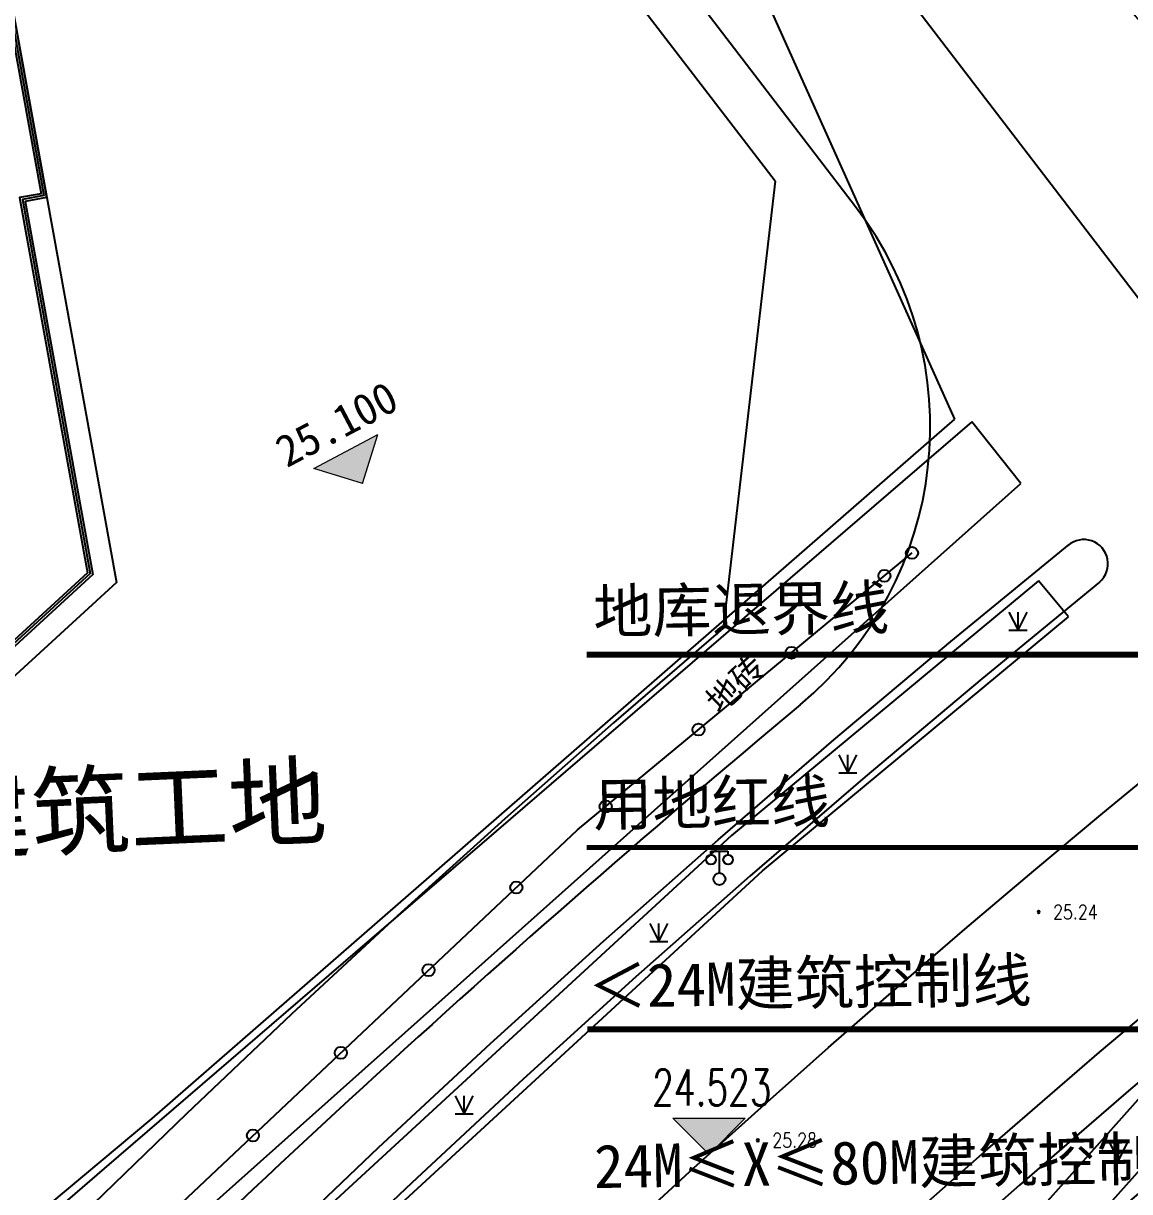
# Model space of a CAD drawing. Extents: x 39519617 to 39520126, y 3727912 to 3728254.
# Drawn here: x 39519758.4 to 39519804.27, y 3728074.77 to 3728123.2 of the extents above; entities that cross this region are included whole.
import ezdxf
from ezdxf.enums import TextEntityAlignment as Align
from ezdxf.xclip import XClip

# ---------------------------------------------------------------- set-up
doc = ezdxf.new("R2010")
doc.units = 0
doc.header["$LTSCALE"] = 1000
doc.header["$MEASUREMENT"] = 0
doc.header["$XCLIPFRAME"] = 2
for name, pattern in [('ACAD_ISO04W100', [30, 24, -3, 0, -3]), ('DASH', [0.35, 0.25, -0.1]), ('DASHED', [0.75, 0.5, -0.25]), ('X6', [2, 1, -1])]:
    doc.linetypes.add(name, pattern=pattern)
doc.layers.add('0-消防道路', color=1, linetype='DASH', lineweight=20)
doc.layers.add('DIM_ELEV', color=3, linetype='Continuous', lineweight=0)
for name, color, linetype in [('_0DL-道路（外边）', 4, 'Continuous'), ('ASSIST', 7, 'Continuous'), ('HS-A-人防布点', 1, 'Continuous'), ('PUB_TEXT', 7, 'Continuous'), ('RD-中线', 14, 'Continuous'), ('RD-侧石线', 5, 'Continuous'), ('RD-红线', 7, 'Continuous'), ('RD-绿线', 3, 'Continuous'), ('temp', 6, 'Continuous'), ('周边建筑', 7, 'Continuous'), ('周边道路', 7, 'Continuous'), ('图则-建筑退让线', 1, 'DASHED'), ('环境-TEXT', 33, 'Continuous'), ('金属', 26, 'Continuous')]:
    doc.layers.add(name, color=color, linetype=linetype)
doc.styles.add('-黑体', font='', dxfattribs={"width": 0.8})
doc.styles.add('_TCH_DIM', font='SIMPLEX', dxfattribs={"bigfont": 'GBCBIG'})
doc.styles.add('HZ', font='rs.shx', dxfattribs={"width": 0.8, "bigfont": 'hztxt.shx'})
doc.styles.add('宋体', font='')
doc.styles.add('黑体', font='')
doc.styles.get('-黑体').set_extended_font_data('SimHei')
doc.styles.get('宋体').set_extended_font_data('SimSun')
doc.styles.get('黑体').set_extended_font_data('SimHei')
doc.linetypes.add('1161', pattern='A,0,[149,AAA.SHX,S=0.15,R=0,X=0,Y=0],-1.6', length=1.6)
doc.linetypes.add('444', pattern='A,4.5,[145,AAA.SHX,S=1,R=0,X=0,Y=1],4.5,-0.5,[146,AAA.SHX,S=1,R=0,X=0,Y=0],-0.5', length=10)

# ---------------------------------------------------------------- blocks, each defined once
blk = doc.blocks.new('用地路网图')
at = {"layer": 'RD-中线', "color": 252, "linetype": 'ACAD_ISO04W100', "ltscale": 4, "flags": 128}
for points in [[(2069.37791056931, 1829.497543207835), (2130.38396268338, 1943.023520648945, -0.2461048066375835), (2514.707300305367, 2203.186082044151), (4875.050427228212, 2469.756065326277)], [(2264.040218949318, 2098.373200210743), (2239.385557711124, 2130.566617538687, -0.1361048737110098), (2209.422200113535, 2204.934997743927), (2193.685349650681, 2344.276893557049)]]:
    blk.add_lwpolyline(points, format="xyb", dxfattribs=at)
at = {"layer": 'RD-侧石线', "ltscale": 2}
blk.add_line((2241.432894565165, 2116.380341507494), (2233.828066833317, 2126.310528362636), dxfattribs=at)
blk.add_lwpolyline([(2456.707872956991, 2202.693856647704, 0.0986574185235195), (2273.073336072266, 2121.734475987498, -0.402069624716046), (2252.54787632823, 2124.892519860528), (2244.943048596382, 2134.822706715669, -0.1361048737113439), (2216.37798101455, 2205.720562510658), (2202.874159835279, 2325.290107192472, -0.4009691391590694), (2215.420874886215, 2341.7868777439, -0.0324929750101019), (2447.339560881257, 2363.400735468604, 0.0324929750101019)], format="xyb", dxfattribs=at)
at = {"layer": 'RD-侧石线', "ltscale": 2, "flags": 128}
blk.add_lwpolyline([(2098.816822163761, 1856.816959091928), (2141.835275456309, 1936.869868421461, -0.2461048066375833), (2516.166206307709, 2190.268203220796), (2931.026640474796, 2237.121280530002)], format="xyb", dxfattribs=at)
at = {"layer": 'RD-侧石线', "ltscale": 2}
for centre, radius, start, end in [((2229.523985527456, 2107.260150416754), 15.00000000026412, 309.8317044391576, 37.44594951867379), ((2568.046588681638, 1701.409565742128), 513.4999999307721, 129.8317044391576, 135.3825155714808)]:
    blk.add_arc(centre, radius, start, end, dxfattribs=at)
at = {"layer": 'RD-红线', "ltscale": 2, "flags": 128}
for points in [[(2238.094204165041, 2117.450512097683), (2232.240212291479, 2125.094502882566, -0.1361048737110077), (2200.479053236544, 2203.92498589959), (2187.383443593979, 2319.880022686906)], [(2102.879506394267, 1858.039496141486), (2144.477886095643, 1935.449794830754, -0.2461048066375833), (2516.502876922488, 2187.287154261488), (2929.416053943336, 2233.920314263552)], [(2238.094204165041, 2117.450512097683), (2235.936894781888, 2098.912963926792, 0.0931260254076423), (2116.290039263666, 1950.59724646667), (2074.69165956229, 1873.186947777402)]]:
    blk.add_lwpolyline(points, format="xyb", dxfattribs=at)
at = {"layer": 'RD-绿线', "ltscale": 4, "flags": 128}
for points in [[(2251.544544585049, 2100.831632734276, 0.09964956354976938), (2123.777436077595, 1946.573704625946), (2074.75790822506, 1855.353413831443, -1), (2072.99616779387, 1856.300129558425), (2122.015695653856, 1947.520420352928, -0.09964956354979984), (2250.286319859326, 2102.386261478532, -0.09964956354979984)], [(2262.239454776049, 2087.617288405076, 0.0996495635496051), (2138.752229712903, 1938.526620944496), (2089.732701852918, 1847.306330149993, -1), (2087.970961421728, 1848.253045876976), (2136.990489281714, 1939.473336671479, -0.09964956355097578), (2260.981230050325, 2089.171917150263, -0.09964956355097578)]]:
    blk.add_lwpolyline(points, format="xyb", dxfattribs=at)
at = {"layer": 'RD-绿线', "ltscale": 4}
blk.add_arc((2250.894768200815, 2101.591794855893), 1.000027898245568, 310.523377941803, 131.3793415647382, dxfattribs=at)
blk = doc.blocks.new('周边建筑')
at = {"layer": '周边建筑', "color": 8, "ltscale": 0.5}
for points in [[(39518828.70416851, 3728155.581180532), (39518842.28364035, 3728158.042452012), (39518853.22633302, 3728151.488946944), (39518861.20188761, 3728107.490191235), (39518844.47523753, 3728092.157034379), (39518839.14741188, 3728097.969593831), (39518836.67619516, 3728111.597344537), (39518835.69287981, 3728111.419238995), (39518834.14147712, 3728119.979699475), (39518835.12480168, 3728120.157962644)], [(39518828.70424652, 3728155.580750165), (39518835.39524633, 3728156.793387159), (39518835.55565959, 3728155.908345685), (39518842.11139058, 3728157.096568166), (39518852.41455418, 3728150.9266455), (39518855.12382008, 3728135.978251181), (39518856.00916693, 3728136.138712564), (39518858.3097076, 3728123.445462688), (39518857.4234924, 3728123.284780814), (39518860.22768101, 3728107.818726829), (39518848.80546531, 3728097.348435869), (39518849.41388968, 3728096.684695543), (39518844.47474314, 3728092.157248125), (39518839.14549032, 3728097.971111489), (39518837.19299081, 3728108.744041803), (39518839.35815331, 3728109.136446727), (39518837.41454273, 3728119.860656577), (39518835.24932538, 3728119.468229846), (39518833.01986282, 3728131.768751881), (39518835.18486406, 3728132.161154424), (39518833.22309648, 3728142.984808157), (39518831.05826494, 3728142.592436372)], [(39518828.8204772, 3728155.500186102), (39518835.31468362, 3728156.677157429), (39518835.47509713, 3728155.792114492), (39518842.09225172, 3728156.991469965), (39518852.32424921, 3728150.864164238), (39518855.0432567, 3728135.862020624), (39518855.92860353, 3728136.022482005), (39518858.19347826, 3728123.526019278), (39518857.3072563, 3728123.365336175), (39518860.11944366, 3728107.855166349), (39518848.66417746, 3728097.354579314), (39518849.27260129, 3728096.690839571), (39518844.4808877, 3728092.298535929), (39518839.23873365, 3728098.017380276), (39518837.30922146, 3728108.663477904), (39518839.47438343, 3728109.055882732), (39518837.49510662, 3728119.976887229), (39518835.32988799, 3728119.584460265), (39518833.13609403, 3728131.688189304), (39518835.30109516, 3728132.08059183), (39518833.30365908, 3728143.101039254), (39518831.13882819, 3728142.708667588)], [(39518828.93670788, 3728155.41962204), (39518835.23412091, 3728156.560927701), (39518835.39453468, 3728155.675883298), (39518842.07311283, 3728156.886371761), (39518852.23394427, 3728150.801682974), (39518854.96269333, 3728135.745790067), (39518855.84804016, 3728135.906251448), (39518858.07724893, 3728123.606575872), (39518857.19102019, 3728123.44589154), (39518860.0112063, 3728107.89160587), (39518848.52288961, 3728097.360722759), (39518849.13131291, 3728096.696983597), (39518844.48703225, 3728092.439823738), (39518839.33197699, 3728098.063649065), (39518837.42545211, 3728108.582914005), (39518839.59061356, 3728108.97531874), (39518837.57567051, 3728120.093117881), (39518835.41045058, 3728119.700690678), (39518833.25232524, 3728131.60762673), (39518835.41732626, 3728132.000029231), (39518833.38422167, 3728143.217270353), (39518831.21939147, 3728142.824898808)]]:
    blk.add_lwpolyline(points, close=True, dxfattribs=at)
blk = doc.blocks.new('sdfgdfgdfgd')
at = {"layer": '周边建筑'}
blk.add_blockref('周边建筑', (1617.867560848594, 1136.525720626581), dxfattribs=at)
at = {"layer": '周边道路'}
ref = blk.add_blockref('用地路网图', (39518268.28676257, 3727143.201930654), dxfattribs=at)
XClip(ref).set_block_clipping_path([(1831.3204261735082, 1551.0485816798173), (3146.308981910348, 2599.266237251926)])
blk = doc.blocks.new('A$C29B70996')
at = {"layer": 'DIM_ELEV'}
blk.add_hatch(color=256, dxfattribs=at).paths.add_polyline_path([(34.47938159108162, 154.5488054379821), (33.85260549932718, 156.5754163395613), (36.50599248707294, 155.1755815260112)])
for p, q in [((34.47938159108162, 154.5488054379821), (33.85260549932718, 156.5754163395613)), ((33.85260549932718, 156.5754163395613), (36.50599248707294, 155.1755815260112)), ((34.47938159108162, 154.5488054379821), (36.50599248707294, 155.1755815260112))]:
    blk.add_line(p, q, dxfattribs=at)
at = {"layer": 'PUB_TEXT', "style": '_TCH_DIM', "width": 0.7058823529411765}
blk.add_text('24.523', height=1.4875, rotation=332.1854277359158, dxfattribs=at).set_placement((33.3369389846921, 157.4410450402647))
blk = doc.blocks.new('sdefsdf87dfg54f')
at = {"color": 250, "linetype": '444'}
for p, q in [((520433.4914357811, 3728112.821630598), (520413.0876970887, 3728158.223729826)), ((520400.2114732563, 3728083.832433412), (520433.4914357811, 3728112.821630598)), ((520380.7342410237, 3728067.5886926), (520400.2114732563, 3728083.832433412))]:
    blk.add_line(p, q, dxfattribs=at)
at = {"color": 250, "linetype": 'X6'}
for p, q in [((520434.1976827085, 3728112.716563832), (520398.2188447788, 3728081.758469603)), ((520398.2188447788, 3728081.758469603), (520386.4877628461, 3728071.665983168))]:
    blk.add_line(p, q, dxfattribs=at)
at = {"color": 250, "linetype": 'Continuous'}
for p, q in [((520436.219040677, 3728110.161437221), (520434.1976827085, 3728112.716563832)), ((520399.6742600426, 3728077.574613386), (520436.219040677, 3728110.161437221)), ((520417.8423937783, 3728095.798423481), (520431.7120026946, 3728107.277314668)), ((520400.4570550323, 3728079.422570935), (520417.8423937783, 3728095.798423481))]:
    blk.add_line(p, q, dxfattribs=at)
at = {"color": 250, "linetype": '1161'}
for p, q in [((520436.957713075, 3728106.12256191), (520424.2300448641, 3728095.568359277)), ((520438.1993623227, 3728104.625215293), (520436.957713075, 3728106.12256191)), ((520425.5102706775, 3728094.103001625), (520438.1993623227, 3728104.625215293)), ((520424.2300448641, 3728095.568359277), (520404.4533086121, 3728077.371091671)), ((520405.7682949677, 3728075.937718413), (520425.5102706775, 3728094.103001625)), ((520446.9086167514, 3728091.156259614), (520437.1982443631, 3728080.274902879)), ((520438.6037859768, 3728078.849037493), (520448.4103978872, 3728089.838239382))]:
    blk.add_line(p, q, dxfattribs=at)
at = {"color": 250}
for p, q in [((520435.7311886325, 3728104.825391697), (520436.1061886325, 3728104.075391697)), ((520436.1061886325, 3728104.075391697), (520436.1061886325, 3728104.825391697)), ((520436.1061886325, 3728104.075391697), (520436.4811886325, 3728104.825391697)), ((520435.7311886325, 3728104.075391697), (520436.4811886325, 3728104.075391697)), ((520428.6724369749, 3728098.906828414), (520429.0474369749, 3728098.156828414)), ((520429.0474369749, 3728098.156828414), (520429.0474369749, 3728098.906828414)), ((520429.0474369749, 3728098.156828414), (520429.4224369749, 3728098.906828414)), ((520428.6724369749, 3728098.156828414), (520429.4224369749, 3728098.156828414)), ((520423.3760729507, 3728094.76155192), (520423.3760729507, 3728094.91155192)), ((520423.3760729507, 3728094.91155192), (520424.0760721192, 3728094.910471152)), ((520423.7260725349, 3728094.011011536), (520423.7260725349, 3728094.911011536)), ((520424.0760721192, 3728094.910471152), (520424.0760721192, 3728094.760471152)), ((520420.8442495912, 3728091.918241898), (520421.2192495912, 3728091.168241898)), ((520421.2192495912, 3728091.168241898), (520421.2192495912, 3728091.918241898)), ((520421.2192495912, 3728091.168241898), (520421.5942495912, 3728091.918241898)), ((520420.8442495912, 3728091.168241898), (520421.5942495912, 3728091.168241898)), ((520412.7670542821, 3728084.771475925), (520413.1420542821, 3728084.021475925)), ((520413.1420542821, 3728084.021475925), (520413.1420542821, 3728084.771475925)), ((520413.1420542821, 3728084.021475925), (520413.5170542821, 3728084.771475925)), ((520412.7670542821, 3728084.021475925), (520413.5170542821, 3728084.021475925)), ((520439.8959787339, 3728082.832509076), (520440.2709787339, 3728082.082509076)), ((520440.2709787339, 3728082.082509076), (520440.2709787339, 3728082.832509076)), ((520440.2709787339, 3728082.082509076), (520440.6459787339, 3728082.832509076)), ((520439.8959787339, 3728082.082509076), (520440.6459787339, 3728082.082509076))]:
    blk.add_line(p, q, dxfattribs=at)
at = {"color": 250, "linetype": 'Continuous'}
for centre, start, end in [((520436.9601483569, 3728092.390832238), 0, 180), ((520436.9601483569, 3728092.390832238), 180, 0), ((520425.3201483563, 3728082.932832238), 0, 180), ((520425.3201483563, 3728082.932832238), 180, 0)]:
    blk.add_arc(centre, 0.04999999998835847, start, end, dxfattribs=at)
for centre, major_axis, ratio, start_param, end_param in [((520431.7120026946, 3728107.277314668), (-0.1767766952491415, 0.1767766952491415), 0.99999999950525, 4.618353169485419, 10.90153847666501), ((520430.5670243353, 3728106.329697323), (-0.1767766952503842, 0.1767766952503843), 0.9999999996705584, 4.618353169321517, 10.9015384765011), ((520426.7151337788, 3728103.141760819), (0.1767766953938586, 0.1767766953938586), 0.999999999234929, 6.189149497449036, 12.47233480462862), ((520422.8632432222, 3728099.953824315), (-0.1767766952503842, 0.1767766952503843), 0.9999999996705584, 4.618353169321517, 10.9015384765011), ((520419.0113526732, 3728096.765887811), (0.1767766953633933, 0.1767766953633932), 0.9999999994002376, 6.18914949761294, 12.47233480479253), ((520415.3073117658, 3728093.410541954), (0.1767766954165104, 0.1767766954165104), 0.9999999986216515, 6.253293426607494, 12.53647873378708), ((520411.6676892638, 3728089.982255496), (0.1767766954165104, 0.1767766954165104), 0.9999999986216515, 6.253293426607494, 12.53647873378708), ((520408.0280667618, 3728086.553969037), (0.1767766954165104, 0.1767766954165104), 0.9999999986216515, 6.253293426607494, 12.53647873378708), ((520404.3884442598, 3728083.125682578), (0.1767766954165104, 0.1767766954165104), 0.9999999986216515, 6.253293426607494, 12.53647873378708)]:
    blk.add_ellipse(centre, major_axis=major_axis, ratio=ratio, start_param=start_param, end_param=end_param, dxfattribs=at)
at = {"color": 250}
for centre, major_axis, ratio, start_param, end_param in [((520423.3760729507, 3728094.56155192), (0.1414213562293549, 0.1414213562293549), 0.9999999987737193, 5.497787143168997, 11.78097245034858), ((520424.0893416107, 3728094.560911836), (0.1414213561938235, 0.1414213561938235), 0.9999999989851709, 5.497787143274723, 11.78097245045431), ((520423.7260725349, 3728093.761011536), (-0.1767766954334063, 0.1767766954334063), 0.999999998452631, 3.926990817760926, 10.21017612494051)]:
    blk.add_ellipse(centre, major_axis=major_axis, ratio=ratio, start_param=start_param, end_param=end_param, dxfattribs=at)
at = {"color": 250, "linetype": 'Continuous', "style": '宋体'}
blk.add_text('地砖', height=0.9999999999999998, rotation=43.40778351777301, dxfattribs=at).set_placement((520424.3797732219, 3728101.856947249), align=Align.MIDDLE)
at = {"color": 250, "linetype": '444', "style": '宋体'}
blk.add_text('建筑工地', height=3, rotation=2.501474534172691, dxfattribs=at).set_placement((520399.265625149, 3728096.722478631), align=Align.MIDDLE)
at = {"color": 250, "linetype": 'Continuous', "style": 'HZ', "width": 0.8}
for s, p in [('25.24', (520437.5601483509, 3728092.390832238)), ('25.28', (520425.9201483503, 3728082.932832238))]:
    blk.add_text(s, height=0.6, dxfattribs=at).set_placement(p, align=Align.MIDDLE_LEFT)

msp = doc.modelspace()

# ---------------------------------------------------------------- hatches: boundary and pattern name
at = {"layer": '0-消防道路'}
h = msp.add_hatch(dxfattribs=at)
h.set_pattern_fill('碎沙', color=18, scale=0.7, angle=-0.002501399435103358)
h.set_pattern_definition([(37.49749860050145, (39519705.77064402, 3727911.96227404), (-0.05592631208246285, 1.712948773896889), [0, -1.35128, 0, -1.5113, 0, -1.444625]), (7.4974986005014, (39519705.77064402, 3727911.96227404), (1.573441021649287, 2.508819161631473), [0, -0.72898, 0, -1.21793, 0, -0.4667249999999999]), (327.4974986005014, (39519704.67717402, 3727911.962321778), (2.768473512811166, 0.004909281312153268), [0, -0.4445, 0, -1.6002, 0, -2.08915]), (317.4974986005014, (39519704.67717402, 3727911.962321778), (2.672481645108078, 0.7801359578563366), [0, -0.22225, 0, -1.04902, 0, -1.20015])])
edge = h.paths.add_edge_path()
edge.add_line((39520038.81489775, 3728109.652203336), (39520041.17186848, 3728088.784890737))
edge.add_arc((39520038.19082087, 3728088.448208139), 3, 6.44373905982185, 96.44375991106077)
edge.add_line((39520037.85413718, 3728091.429255622), (39520022.81045352, 3728089.73020084))
edge.add_arc((39520023.8205046, 3728080.787058391), 9, 96.44375991106077, 207.8153875920812)
edge.add_line((39520015.8604034, 3728076.587440677), (39520016.82698449, 3728074.755349331))
edge.add_arc((39520005.32906055, 3728068.689234842), 13, -62.184864157676884, 27.815387686478516, ccw=False)
edge.add_line((39520011.39512452, 3728057.191284248), (39519960.50233074, 3728030.341373883))
edge.add_arc((39519964.7019135, 3728022.38125424), 9, 117.815135842323, 129.8151358970761)
edge.add_line((39519958.93909977, 3728029.294283828), (39519945.93750054, 3728018.45593959))
edge.add_arc((39519937.61343628, 3728028.441426768), 13, 297.81513584232306, 309.815135897076, ccw=False)
edge.add_line((39519943.67950026, 3728016.943476173), (39519886.77658365, 3727986.922758176))
edge.add_arc((39519880.71051969, 3727998.420708776), 13, 285.8151360116442, 297.81513584232306, ccw=False)
edge.add_line((39519884.25346725, 3727985.912810369), (39519867.9675637, 3727981.299717054))
edge.add_arc((39519870.42037355, 3727972.640402774), 9, 105.8151360116442, 117.815135842323)
edge.add_line((39519866.2207908, 3727980.600522418), (39519809.99683494, 3727950.938009063))
edge.add_arc((39519803.93077096, 3727962.435959656), 13, 230.608325986646, 297.81513584232306, ccw=False)
edge.add_line((39519795.68073415, 3727952.389224243), (39519734.62350796, 3728002.527338067))
edge.add_arc((39519732.08503509, 3727999.436034867), 3.999999999999999, 50.60832602052098, 143.0157020310274)
edge.add_line((39519728.88983346, 3728001.842419398), (39519743.00570739, 3728019.710876734))
edge.add_line((39519743.00570739, 3728019.710876734), (39519740.72190309, 3728016.919944638))
edge.add_arc((39519743.81756137, 3728014.386784589), 4.000000001981216, 140.706727084934, 230.6083259295717)
edge.add_line((39519741.2790885, 3728011.295481383), (39519747.5658338, 3728006.13302033))
edge.add_arc((39519753.27739777, 3728013.088452531), 9.000000004535506, 230.6083258136865, 318.0742514885774)
edge.add_line((39519759.97349992, 3728007.074949718), (39519794.5158866, 3728045.538280788))
edge.add_arc((39519803.44402285, 3728037.520276924), 12.00000011098791, 129.6269422619046, 138.0742514687191, ccw=False)
edge.add_line((39519795.79058792, 3728046.762838076), (39519817.09829322, 3728064.406988293))
edge.add_line((39519817.09829322, 3728064.406988296), (39519820.92501061, 3728059.78570783))
edge.add_line((39519820.92501065, 3728059.785707778), (39519799.61730536, 3728042.141557562))
edge.add_arc((39519803.44402282, 3728037.520276988), 6.000000056516907, 129.6269422619046, 138.0742509452853)
edge.add_line((39519798.9799547, 3728041.52927892), (39519787.82733016, 3728029.110707674))
edge.add_arc((39519788.57134151, 3728028.442540699), 1, 138.0742514885688, 297.8153868291467)
edge.add_line((39519789.03796569, 3728027.558085003), (39519876.20692353, 3728073.546984192))
edge.add_arc((39519872.00758757, 3728081.507234031), 9, 297.8133595595882, 387.8347193564533)
edge.add_line((39519879.96627136, 3728085.709537265), (39519876.06565953, 3728093.096851868))
edge.add_arc((39519887.55385052, 3728099.181378776), 13, 117.83416001844051, 207.9071781848576, ccw=False)
edge.add_line((39519881.48396919, 3728110.677314606), (39519952.47187445, 3728148.159982857))
edge.add_line((39519952.47187445, 3728148.159982857), (39519967.39462375, 3728156.032978431))
edge.add_arc((39519971.59424142, 3728148.072877215), 9, 105.81832213477321, 117.815387306319, ccw=False)
edge.add_line((39519969.14094998, 3728156.73205507), (39520009.56138315, 3728168.183846902))
edge.add_line((39520009.56138315, 3728168.183846903), (39520015.7854716, 3728113.089111998))
edge.add_arc((39520024.72858486, 3728114.099421386), 9, 186.4454148781413, 276.4437599110608)
edge.add_line((39520025.73863595, 3728105.156278941), (39520036.17053396, 3728106.334472169))
edge.add_arc((39520035.83385026, 3728109.315519647), 3, 276.4437599110608, 366.4437600316482)
edge = h.paths.add_edge_path(flags=16)
edge.add_arc((39519891.46560473, 3728091.772961766), 9.000000000970338, 207.8329672574628, 297.8193171247055)
edge.add_line((39519895.66576836, 3728083.813148607), (39519923.2776117, 3728098.380700071))
edge.add_arc((39519919.07799406, 3728106.340801313), 9.000000002137611, 297.8153870052521, 302.5786502813544)
edge.add_line((39519923.92410554, 3728098.756923439), (39519928.36710604, 3728101.596008685))
edge.add_arc((39519933.21321754, 3728094.012130828), 9.000000000728894, 117.8153872786331, 122.5786504571343, ccw=False)
edge.add_line((39519929.01359987, 3728101.972232049), (39519981.2542012, 3728129.533508421))
edge.add_arc((39519988.25356391, 3728116.26667302), 15, 6.443770410397406, 117.81538699187789, ccw=False)
edge.add_line((39520003.15880102, 3728117.950094167), (39520004.8699514, 3728102.799338736))
edge.add_arc((39520013.81309366, 3728103.809391418), 9, 186.4437704884951, 276.4437603412384)
edge.add_line((39520014.82314475, 3728094.866248975), (39520036.19197503, 3728097.279674717))
edge.add_arc((39520036.07974715, 3728098.273357213), 0.9999999946275232, 276.443759480883, 366.4437603232813)
edge.add_line((39520037.07342963, 3728098.385585113), (39520036.96120173, 3728099.37926761))
edge.add_arc((39520035.96751923, 3728099.267039703), 0.999999999911265, 6.443760323281284, 96.44375991106077)
edge.add_line((39520035.85529134, 3728100.2607222), (39520020.44855553, 3728098.520663792))
edge.add_arc((39520019.43850445, 3728107.463806237), 9, 186.443770382447, 276.44375991106074, ccw=False)
edge.add_line((39520010.49536218, 3728106.45375357), (39520006.42354011, 3728142.506214258))
edge.add_arc((39520003.44249268, 3728142.169530034), 2.99999999746808, 6.443770382447002, 27.81538742690118)
edge.add_line((39520006.09585976, 3728143.569402589), (39519999.24492052, 3728156.554910831))
edge.add_arc((39519996.59155344, 3728155.155038279), 3, 27.81538735610627, 105.8183225745893)
edge.add_line((39519995.77378964, 3728158.041430899), (39519970.77647796, 3728150.959270013))
edge.add_arc((39519971.59424177, 3728148.072877396), 3, 105.8183225745893, 117.815387306319)
edge.add_line((39519970.19436921, 3728150.726244473), (39519955.27160841, 3728142.853242835))
edge.add_line((39519955.27160841, 3728142.853242836), (39519954.33836015, 3728144.62215401))
edge.add_line((39519954.33836015, 3728144.62215401), (39519883.35154729, 3728107.140062558))
edge.add_arc((39519887.55385052, 3728099.181378776), 9, 117.8347193328523, 207.8362323024877)
edge.add_line((39519879.59527771, 3728094.978865386), (39519883.50679244, 3728087.570901908))
edge = h.paths.add_edge_path(flags=16)
edge.add_arc((39519743.17392093, 3728003.269746217), 1.000000001989203, 50.60832598664593, 140.6083259115443)
edge.add_line((39519742.40109513, 3728003.904364434), (39519741.76647693, 3728003.131538647))
edge.add_arc((39519742.53930273, 3728002.496920427), 1.00000000318312, 140.6083258909287, 230.6083255720895)
edge.add_line((39519741.90468451, 3728001.724094626), (39519749.00509585, 3727995.893478731))
edge.add_arc((39519749.63971405, 3727996.666304536), 1.000000004648872, 230.6083265366824, 320.6083258909287)
edge.add_line((39519750.41253986, 3727996.031686316), (39519751.04715808, 3727996.804512124))
edge.add_arc((39519750.27433228, 3727997.439130338), 0.9999999980949469, 320.608325870313, 410.6083259866459)
edge.add_line((39519750.90895049, 3727998.211956139), (39519743.80853915, 3728004.042572019))
edge = h.paths.add_edge_path(flags=16)
edge.add_line((39519935.97561134, 3728094.280832634), (39519940.30927918, 3728096.567180086))
edge.add_line((39519786.68109596, 3727964.955231125), (39519798.21920701, 3727955.480527446))
edge.add_line((39519942.77750128, 3728070.159686427), (39519959.04941939, 3728074.768818268))
edge.add_line((39519943.86133648, 3728066.30931707), (39519960.14825076, 3728070.922696675))
edge.add_arc((39519946.32044887, 3728057.651788024), 13, 105.8151360116442, 117.815135842323)
edge.add_line((39519839.65044463, 3728015.746249054), (39519826.64518891, 3728004.904856715))
edge.add_arc((39519820.8815805, 3728011.817223835), 13, 297.8179569274766, 309.815135897076)
edge.add_line((39519842.2116951, 3728012.673791403), (39519829.20564476, 3728001.831736648))
edge.add_arc((39519847.97450887, 3728005.760761869), 13, 117.815135842323, 129.8151358970761)
edge.add_arc((39519937.61343624, 3728028.441426748), 9, 297.8151358423231, 309.815135897076)
edge.add_line((39519956.37784922, 3728032.366741415), (39519943.37624995, 3728021.528397154))
edge.add_line((39519866.87742598, 3727985.148301184), (39519883.16332954, 3727989.761394497))
edge.add_arc((39519989.9733072, 3728101.039834853), 8.99999999819926, 297.815387306319, 366.4437700377914)
edge.add_arc((39519942.47367468, 3728098.893866354), 3, 117.8143254150655, 207.8153870625184)
edge.add_arc((39519988.25409118, 3728116.262004805), 9, 6.443770382447002, 117.8143254150655)
edge.add_line((39519997.19723344, 3728117.272057473), (39519998.91644947, 3728102.049887483))
edge.add_arc((39519803.93077096, 3727962.435959656), 9, 230.608325986646, 297.8151358423231)
edge.add_arc((39519792.3926599, 3727971.910663341), 9, 117.8179569274765, 230.608325986646)
edge.add_line((39519760.41091441, 3727986.52740914), (39519768.23884511, 3727980.099379159))
edge.add_line((39519777.79091145, 3728017.101692793), (39519772.68252867, 3728014.406715609))
edge.add_arc((39519776.88199881, 3728006.446536543), 9.000000008579233, 117.8143253090408, 138.074251381894)
edge.add_line((39519770.18589666, 3728012.460039372), (39519758.91835874, 3727999.913510799))
edge.add_arc((39519765.61446089, 3727993.900007995), 8.9999999927694, 138.0742515009973, 230.6083260092271)
edge.add_line((39519759.90289695, 3727986.944575782), (39519760.41091441, 3727986.52740914))
edge.add_line((39519930.73342874, 3728097.788010129), (39519777.57175397, 3728016.982159763))
edge.add_arc((39519932.13325211, 3728095.134617111), 2.999999998342619, 27.81538742690118, 117.8143254150655)
edge.add_line((39519935.97561134, 3728094.280832634), (39519934.78661919, 3728096.534489674))
edge.add_line((39519941.07385131, 3728101.547259375), (39519984.05462104, 3728124.222183858))
edge.add_line((39519940.30927918, 3728096.567180087), (39519939.8203076, 3728097.493993804))
edge.add_line((39519841.9084449, 3728017.258712462), (39519940.25438489, 3728069.149738617))
edge.add_arc((39519773.95040906, 3727987.05481137), 9, 230.608325986646, 297.8178189282925)
edge.add_arc((39519847.97450881, 3728005.760761816), 9, 117.8178189282926, 129.8151358970761)
edge.add_line((39519843.77455331, 3728013.720684795), (39519904.18903122, 3728045.597641324))
edge.add_arc((39519820.88237519, 3728011.817886306), 9, 297.8178189282925, 309.815135897076)
edge.add_line((39519778.15023648, 3727979.094820815), (39519825.08233068, 3728003.857963328))
edge.add_line((39519960.45321564, 3728120.816788136), (39519960.45336945, 3728120.816869284))
edge.add_line((39519960.45320824, 3728120.816804852), (39519960.45336206, 3728120.816886006))
edge.add_arc((39520005.32906053, 3728068.689234832), 9, 297.8151358423231, 387.8153873561062)
edge.add_line((39520013.28916175, 3728072.888852493), (39520006.90102834, 3728084.997142523))
edge.add_arc((39519964.70191348, 3728022.38125423), 13, 117.815135842323, 129.8151358970761)
edge.add_line((39519958.6358495, 3728033.879204823), (39520009.52864328, 3728060.729115188))
edge.add_arc((39519870.42037357, 3727972.640402778), 13, 105.8151360116442, 117.815135842323)
edge.add_line((39519808.13035372, 3727954.475840019), (39519864.35430959, 3727984.138353371))
edge.add_arc((39519880.71051969, 3727998.420708779), 9, 285.8151360116443, 297.8151358423231)
edge.add_line((39519884.91010243, 3727990.46058913), (39519941.81301899, 3728020.481307099))
edge.add_line((39519826.94821056, 3728000.319571909), (39519788.19255173, 3727979.87050576))
edge.add_arc((39519956.60530318, 3728083.430595081), 13, 285.8151360116443, 297.8179569274766)
edge.add_line((39519994.70144672, 3728088.83302072), (39519962.67193325, 3728071.932943158))
edge.add_arc((39519998.90113147, 3728080.872954885), 9.000000001834868, 27.81538742690118, 117.8179569274765)
edge.add_arc((39519946.31414635, 3728057.650002788), 9, 105.8151360116442, 117.819639091003)
edge.add_line((39519942.11393798, 3728065.60979234), (39519904.18903123, 3728045.597641324))
edge.add_arc((39519956.59660952, 3728083.428132544), 9, 285.8151360116443, 297.819639091003)
edge.add_line((39519994.24879599, 3728093.120226551), (39519960.79681789, 3728075.468342996))
edge.add_line((39519961.386464, 3728119.047876749), (39519961.38661782, 3728119.047957901))
edge.add_line((39519961.3864566, 3728119.04789347), (39519961.38661042, 3728119.047974622))
at = {"layer": 'DIM_ELEV'}
msp.add_hatch(color=256, dxfattribs=at).paths.add_polyline_path([(39519772.46927776, 3728104.128740618), (39519770.4426565, 3728104.755483146), (39519773.0960203, 3728106.155361888)])

# ---------------------------------------------------------------- linework, layer by layer
for p, q in [((39519770.4426565, 3728104.755483153), (39519773.0960203, 3728106.155361895)), ((39519772.46927776, 3728104.128740625), (39519773.0960203, 3728106.155361895)), ((39519772.46927776, 3728104.128740625), (39519770.4426565, 3728104.755483153))]:
    msp.add_line(p, q, dxfattribs=at)
at = {"layer": 'HS-A-人防布点', "color": 10, "linetype": 'DASH', "ltscale": 0.005}
for points, const_width in [([(39519817.56644284, 3728079.077164196), (39519805.03903902, 3728089.036579081), (39519781.75394636, 3728089.036579079)], 0.2), ([(39519817.56673379, 3728079.07900093), (39519805.0393762, 3728089.03847398), (39519781.75428355, 3728089.038582089)], 0.1999999999999999)]:
    msp.add_lwpolyline(points, dxfattribs=dict(at, const_width=const_width))
at = {"layer": 'temp'}
msp.add_lwpolyline([(39520046.60953734, 3728022.353761457, 0.003652779771976833), (39520045.86115003, 3728029.444507832), (39520028.97765952, 3728178.939324558, 0.1981031910288203), (39519720.93981017, 3727975.698951879, 0.1981031910288203)], format="xyb", dxfattribs=at)
at = {"layer": '图则-建筑退让线', "color": 163, "linetype": 'DASH', "ltscale": 0.005, "const_width": 0.2499999999999999, "flags": 128}
msp.add_lwpolyline([(39519828.52012375, 3728077.760255464), (39519805.03941329, 3728097.026341549), (39519781.75432065, 3728097.026449664)], dxfattribs=at)
at = {"layer": '图则-建筑退让线', "color": 81, "linetype": 'DASH', "ltscale": 0.005, "const_width": 0.25}
msp.add_lwpolyline([(39519824.28976274, 3728065.169412638), (39519805.5751119, 3728081.500059751), (39519781.78640726, 3728081.500170208)], dxfattribs=at)

# ---------------------------------------------------------------- block references
at = {"layer": '_0DL-道路（外边）', "ltscale": 3, "rotation": 27.81485762088121}
msp.add_blockref('A$C29B70996', (39519828.45464289, 3727923.537897555), dxfattribs=at)
at = {"layer": 'ASSIST', "color": 1, "linetype": 'Continuous'}
ref = msp.add_blockref('sdefsdf87dfg54f', (38999363.53570323, -6.028693780303001), dxfattribs=at)
XClip(ref).set_block_clipping_path([(520354.73494077474, 3727922.990967822), (520722.73494070023, 3728210.001446726)])
at = {"layer": '金属', "color": 0}
ref = msp.add_blockref('sdfgdfgdfgd', (-716.8082485049963, -1143.990272141062), dxfattribs=at)
XClip(ref).set_block_clipping_path([(39520435.078859486, 3729060.952896302), (39520803.078848965, 3729347.963600685)])

# ---------------------------------------------------------------- texts
at = {"layer": 'PUB_TEXT', "style": '黑体'}
msp.add_text('25.100', height=1.314345991561181, rotation=27.81552097629402, dxfattribs=at).set_placement((39519769.32388227, 3728104.758819203))
at = {"layer": '环境-TEXT', "color": 7, "style": '-黑体'}
for s, p in [('地库退界线', (39519782.04396872, 3728097.924559484)), ('用地红线', (39519782.04393164, 3728089.936691905)), ('＜24M建筑控制线', (39519781.81467436, 3728082.398281232)), ('24M≤X≤80M建筑控制线', (39519782.07717926, 3728074.920764693))]:
    msp.add_text(s, height=1.799999999999993, rotation=0.8076290874122362, dxfattribs=at).set_placement(p)

doc.saveas('drawing.dxf')
